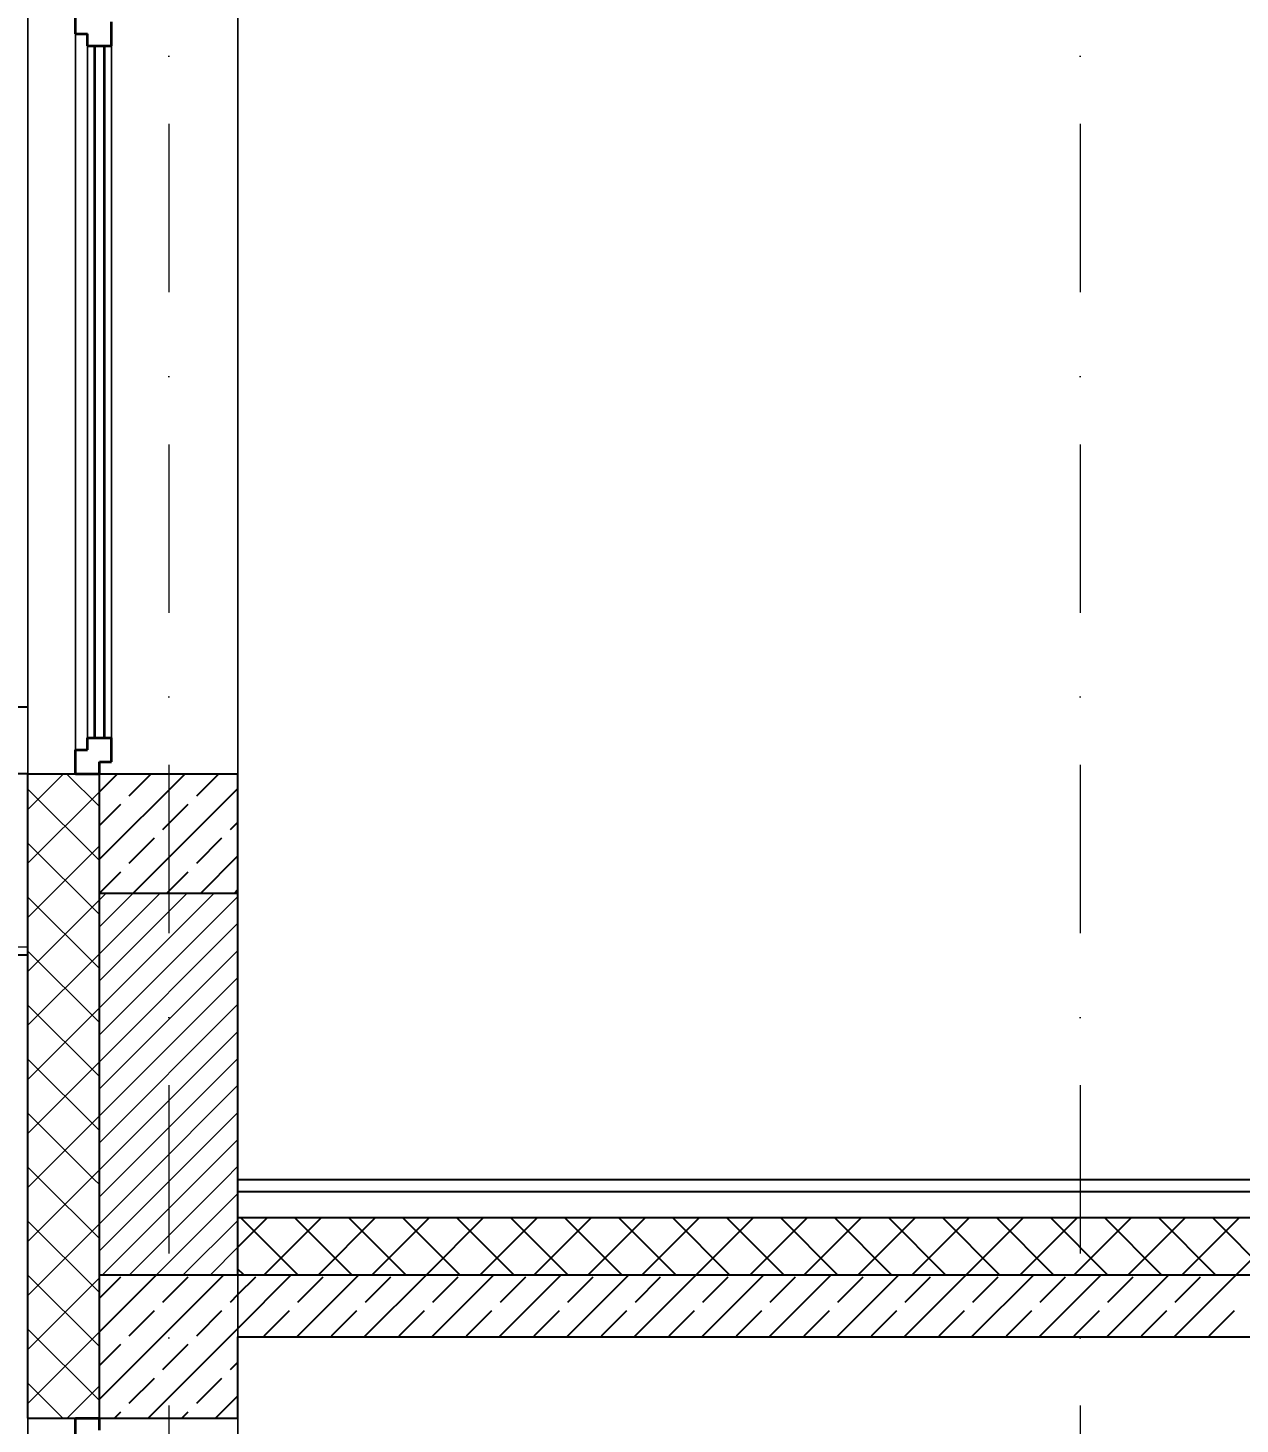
# Model space of a CAD drawing. Header units: millimetres. Extents: x 4647 to 73915, y -13612 to -8141.
# Drawn here: x 22113.1 to 22367.1, y -10819.8 to -10527.3 of the extents above; entities that cross this region are included whole.
import ezdxf
from ezdxf.enums import TextEntityAlignment as Align

# ---------------------------------------------------------------- set-up
doc = ezdxf.new("R2010")
doc.units = ezdxf.units.MM
doc.linetypes.add('Kropki i Kreski', pattern=[67.027776, 35.277777, -17.638888, 0, -14.111111])
doc.layers.add('a_wymiary', color=250, linetype='Continuous', lineweight=9)
doc.layers.add('Konstrukcja - Siatka mod_Nr_Pióra__1', color=7, linetype='Continuous', lineweight=5)
for name, color, linetype in [('Konstrukcja - Dach', 7, 'Continuous'), ('Konstrukcja - Siatka mod', 7, 'Continuous'), ('Konstrukcja - wieńce', 7, 'Continuous'), ('Konstrukcja - Ściany zew', 7, 'Continuous'), ('Okna ArchiCADa', 7, 'Continuous'), ('WIDOK', 7, 'Continuous')]:
    doc.layers.add(name, color=color, linetype=linetype)
doc.layers.add('Konstrukcja - Siatka mod_Nr_Pióra__4', color=7, linetype='Continuous', lineweight=5, true_color=0x029e21)
doc.styles.add('GENERATED_STYLE_1', font='arialbd.ttf')
doc.styles.get("Standard").update_dxf_attribs({"font": 'arial.ttf'})
doc.dimstyles.new('1-100', dxfattribs={"dimtxt": 13, "dimasz": 15, "dimexe": 10, "dimexo": 20, "dimgap": 5, "dimtad": 1, "dimdec": 1, "dimrnd": 0.5, "dimtxsty": 'Standard', "dimblk": 'ARCHTICK', "dimcen": 0.09, "dimdle": 10, "dimadec": 0, "dimazin": 0, "dimtfac": 1, "dimtdec": 1, "dimtofl": 0, "dimtmove": 0, "dimatfit": 3, "dimfxl": 10, "dimfxlon": 1, "dimtolj": 1, "dimtzin": 0, "dimarcsym": 0})

# ---------------------------------------------------------------- blocks, each defined once
blk = doc.blocks.new('Standardowy znacznik siatki_3')
at = {"layer": 'Konstrukcja - Siatka mod_Nr_Pióra__4', "linetype": 'Kropki i Kreski'}
blk.add_line((1, 0), (1660.6, 0), dxfattribs=at)
at = {"layer": 'Konstrukcja - Siatka mod_Nr_Pióra__1', "style": 'GENERATED_STYLE_1'}
blk.add_attdef('AC_MarkerText_1', text='', height=18, rotation=90, dxfattribs=at).set_placement((-6.71, -6.83), align=Align.BOTTOM_LEFT)
blk = doc.blocks.new('Standardowy znacznik siatki_8')
at = {"layer": 'Konstrukcja - Siatka mod_Nr_Pióra__4', "linetype": 'Kropki i Kreski'}
blk.add_line((1, 0), (1660.6, 0), dxfattribs=at)
at = {"layer": 'Konstrukcja - Siatka mod_Nr_Pióra__1', "style": 'GENERATED_STYLE_1'}
blk.add_attdef('AC_MarkerText_1', text='', height=18, rotation=90, dxfattribs=at).set_placement((-6.71, -6.83), align=Align.BOTTOM_LEFT)
blk = doc.blocks.new('_ArchTick')
at = {"color": 0, "linetype": 'ByBlock', "const_width": 0.15}
blk.add_lwpolyline([(-0.5, -0.5), (0.5, 0.5)], dxfattribs=at)
blk = doc.blocks.new('*D861')
at = {"layer": 'a_wymiary', "color": 0, "lineweight": -2, "transparency": 16777216}
for p, q in [((21962.35, -10798.57), (21962.35, -10371.16)), ((21982.35, -10381.16), (21952.35, -10381.16)), ((21982.35, -10788.57), (21952.35, -10788.57))]:
    blk.add_line(p, q, dxfattribs=at)
at = {"layer": 'DEFPOINTS', "color": 0, "transparency": 16777216}
for p in [(21962.35, -10381.16), (22157.14, -10381.16), (22157.14, -10788.57)]:
    blk.add_point(p, dxfattribs=at)
at = {"layer": 'a_wymiary', "color": 0, "lineweight": -2, "transparency": 16777216, "xscale": 15, "yscale": 15, "zscale": 15}
for p, rotation in [((21962.35, -10381.16), 90), ((21962.35, -10788.57), 270)]:
    blk.add_blockref('_ArchTick', p, dxfattribs=dict(at, rotation=rotation))
at = {"layer": 'a_wymiary', "color": 0, "transparency": 16777216, "insert": (21949.54, -10584.86), "char_height": 13, "attachment_point": 5, "rotation": 90}
blk.add_mtext('\\A1;407,5', dxfattribs=at)

msp = doc.modelspace()

# ---------------------------------------------------------------- linework, layer by layer
at = {"layer": 'a_wymiary'}
for p, q in [((22113.14, -10669.57), (22113.14, -10468.57)), ((22157.14, -10498.57), (22157.14, -10768.57)), ((22113.14, -10523.57), (22113.14, -10683.57)), ((22123.14, -10528.57), (22123.14, -10523.57)), ((22157.14, -10683.57), (22157.14, -10523.57)), ((22130.64, -10526.07), (22130.64, -10531.07)), ((22125.64, -10528.57), (22123.14, -10528.57)), ((22123.14, -10528.57), (22123.14, -10678.57)), ((22123.14, -10683.57), (22123.14, -10528.57)), ((22125.64, -10678.57), (22125.64, -10528.57)), ((22130.64, -10531.07), (22125.64, -10531.07)), ((22125.64, -10531.07), (22125.64, -10676.07)), ((22130.64, -10676.07), (22130.64, -10531.07)), ((22130.64, -10531.07), (22130.64, -10676.07)), ((22113.14, -10669.57), (22089.14, -10669.57)), ((22089.14, -10669.57), (22113.14, -10669.57)), ((22113.14, -10683.57), (22113.14, -10669.57)), ((22125.64, -10676.07), (22130.64, -10676.07)), ((22130.64, -10676.07), (22130.64, -10681.07)), ((22123.14, -10678.57), (22125.64, -10678.57)), ((22130.64, -10681.07), (22128.14, -10681.07)), ((22128.14, -10681.07), (22128.14, -10683.57)), ((22089.14, -10683.57), (22113.14, -10683.57)), ((22113.14, -10683.57), (22089.14, -10683.57)), ((22113.14, -10683.57), (22123.14, -10683.57)), ((22113.14, -10719.84), (22113.14, -10683.57)), ((22157.14, -10683.57), (22128.14, -10683.57)), ((22128.14, -10683.57), (22128.14, -10708.57)), ((22128.14, -10683.57), (22157.14, -10683.57)), ((22157.14, -10708.57), (22157.14, -10683.57)), ((22157.14, -10683.57), (22157.14, -10708.57)), ((22157.14, -10708.57), (22157.14, -10683.57)), ((22157.14, -10683.57), (22157.14, -10683.57)), ((22128.14, -10708.57), (22157.14, -10708.57)), ((22157.14, -10708.57), (22157.14, -10768.57)), ((22157.14, -10768.57), (22157.14, -10708.57)), ((22157.14, -10708.57), (22157.14, -10708.57)), ((22089.14, -10719.84), (22113.14, -10719.84)), ((22157.14, -10768.57), (22617.14, -10768.57)), ((22157.14, -10788.57), (22128.14, -10788.57)), ((22128.14, -10788.57), (22128.14, -10818.57)), ((22157.14, -10818.57), (22157.14, -10788.57)), ((22157.14, -10788.57), (22157.14, -10801.57)), ((22157.14, -10801.57), (22157.14, -10788.57)), ((22157.14, -10788.57), (22157.14, -10788.57)), ((22157.14, -10801.57), (22157.14, -11073.57)), ((22617.14, -10801.57), (22157.14, -10801.57)), ((22123.14, -10818.57), (22113.14, -10818.57)), ((22113.14, -10818.57), (22113.14, -10978.57)), ((22123.14, -10823.57), (22123.14, -10818.57)), ((22128.14, -10818.57), (22157.14, -10818.57)), ((22157.14, -10818.57), (22128.14, -10818.57)), ((22128.14, -10818.57), (22128.14, -10821.07)), ((22157.14, -10978.57), (22157.14, -10818.57))]:
    msp.add_line(p, q, dxfattribs=at)
at = {"layer": 'Konstrukcja - Dach', "color": 161, "lineweight": 25}
for p, q in [((22089.14, -10669.57), (22113.14, -10669.57)), ((22113.14, -10683.57), (22089.14, -10683.57)), ((22113.14, -10721.59), (22089.14, -10721.59))]:
    msp.add_line(p, q, dxfattribs=at)
at = {"layer": 'Konstrukcja - wieńce'}
for p, q in [((22128.14, -10683.57), (22157.14, -10683.57)), ((22128.14, -10708.57), (22128.14, -10683.57)), ((22157.14, -10708.57), (22157.14, -10683.57)), ((22128.14, -10708.57), (22157.14, -10708.57)), ((22128.14, -10788.57), (22157.14, -10788.57)), ((22128.14, -10818.57), (22128.14, -10788.57)), ((22157.14, -10818.57), (22157.14, -10801.57)), ((22128.14, -10818.57), (22157.14, -10818.57))]:
    msp.add_line(p, q, dxfattribs=at)
at = {"layer": 'Konstrukcja - wieńce', "linetype": 'Continuous'}
for p, q in [((22128.14, -10687.34), (22131.92, -10683.57)), ((22128.14, -10701.49), (22146.06, -10683.57)), ((22134.36, -10688.2), (22138.99, -10683.57)), ((22148.51, -10688.2), (22153.13, -10683.57)), ((22135.2, -10708.57), (22157.14, -10686.63)), ((22128.14, -10694.42), (22132.6, -10689.96)), ((22141.43, -10695.27), (22146.74, -10689.96)), ((22155.58, -10695.27), (22157.14, -10693.7)), ((22134.36, -10702.34), (22139.67, -10697.03)), ((22148.51, -10702.34), (22153.81, -10697.03)), ((22149.35, -10708.57), (22157.14, -10700.77)), ((22128.14, -10708.56), (22132.6, -10704.11)), ((22142.27, -10708.57), (22146.74, -10704.11)), ((22156.42, -10708.57), (22157.14, -10707.84)), ((22128.14, -10800.48), (22140.06, -10788.57)), ((22128.14, -10814.62), (22154.2, -10788.57)), ((22128.14, -10793.41), (22132.6, -10788.96)), ((22141.43, -10794.26), (22146.74, -10788.96)), ((22155.58, -10794.26), (22157.14, -10792.69)), ((22134.36, -10801.33), (22139.67, -10796.03)), ((22148.51, -10801.33), (22153.81, -10796.03)), ((22138.34, -10818.57), (22157.14, -10799.77)), ((22128.14, -10807.55), (22132.6, -10803.1)), ((22141.43, -10808.4), (22146.74, -10803.1)), ((22155.58, -10808.4), (22157.14, -10806.84)), ((22134.36, -10815.47), (22139.67, -10810.17)), ((22148.51, -10815.47), (22153.81, -10810.17)), ((22152.48, -10818.57), (22157.14, -10813.91)), ((22131.27, -10818.57), (22132.6, -10817.24)), ((22145.41, -10818.57), (22146.74, -10817.24))]:
    msp.add_line(p, q, dxfattribs=at)
at = {"layer": 'Konstrukcja - Ściany zew'}
for p, q in [((22113.14, -10683.57), (22128.14, -10683.57)), ((22113.14, -10768.57), (22113.14, -10683.57)), ((22128.14, -10768.57), (22128.14, -10683.57)), ((22128.14, -10708.57), (22128.14, -10683.57)), ((22128.14, -10708.57), (22128.14, -10683.57)), ((22128.14, -10708.57), (22157.14, -10708.57)), ((22128.14, -10768.57), (22128.14, -10708.57)), ((22157.14, -10768.57), (22157.14, -10708.57)), ((22113.14, -10818.57), (22113.14, -10768.57)), ((22128.14, -10818.57), (22128.14, -10768.57)), ((22128.14, -10788.57), (22128.14, -10768.57)), ((22157.14, -10788.57), (22157.14, -10768.57)), ((22128.14, -10798.26), (22128.14, -10788.57)), ((22128.14, -10788.57), (22157.14, -10788.57)), ((22128.14, -10798.26), (22128.14, -10788.57)), ((22128.14, -10799.75), (22128.14, -10798.26)), ((22128.14, -10799.75), (22128.14, -10798.26)), ((22128.14, -10818.57), (22128.14, -10799.75)), ((22128.14, -10818.57), (22128.14, -10799.75)), ((22113.14, -10818.57), (22128.14, -10818.57))]:
    msp.add_line(p, q, dxfattribs=at)
at = {"layer": 'Konstrukcja - Ściany zew', "color": 251, "linetype": 'Continuous', "lineweight": 15}
for p, q in [((22113.14, -10691.03), (22120.61, -10683.57)), ((22128.14, -10690.46), (22121.25, -10683.57)), ((22128.14, -10701.78), (22113.14, -10686.78)), ((22113.14, -10702.34), (22128.14, -10687.34)), ((22128.14, -10687.34), (22128.14, -10687.34)), ((22128.14, -10693), (22128.14, -10693)), ((22128.14, -10713.09), (22113.14, -10698.09)), ((22113.14, -10713.66), (22128.14, -10698.66)), ((22128.14, -10698.66), (22128.14, -10698.66)), ((22128.14, -10704.31), (22128.14, -10704.31)), ((22128.14, -10724.4), (22113.14, -10709.4)), ((22113.14, -10724.97), (22128.14, -10709.97)), ((22128.14, -10709.97), (22129.55, -10708.57)), ((22128.14, -10715.63), (22135.2, -10708.57)), ((22128.14, -10721.28), (22140.86, -10708.57)), ((22128.14, -10726.94), (22146.52, -10708.57)), ((22128.14, -10732.6), (22152.17, -10708.57)), ((22128.14, -10738.26), (22157.14, -10709.26)), ((22128.14, -10743.91), (22157.14, -10714.91)), ((22128.14, -10735.72), (22113.14, -10720.72)), ((22113.14, -10736.28), (22128.14, -10721.28)), ((22128.14, -10749.57), (22157.14, -10720.57)), ((22128.14, -10755.23), (22157.14, -10726.23)), ((22128.14, -10747.03), (22113.14, -10732.03)), ((22113.14, -10747.6), (22128.14, -10732.6)), ((22128.14, -10760.88), (22157.14, -10731.88)), ((22128.14, -10766.54), (22157.14, -10737.54)), ((22128.14, -10758.34), (22113.14, -10743.34)), ((22131.77, -10768.57), (22157.14, -10743.2)), ((22113.14, -10758.91), (22128.14, -10743.91)), ((22137.43, -10768.57), (22157.14, -10748.85)), ((22127.06, -10768.57), (22113.14, -10754.66)), ((22143.09, -10768.57), (22157.14, -10754.51)), ((22114.8, -10768.57), (22128.14, -10755.23)), ((22148.74, -10768.57), (22157.14, -10760.17)), ((22115.74, -10768.57), (22113.14, -10765.97)), ((22126.12, -10768.57), (22128.14, -10766.54)), ((22154.4, -10768.57), (22157.14, -10765.82)), ((22113.14, -10770.23), (22114.8, -10768.57)), ((22113.14, -10781.54), (22126.12, -10768.57)), ((22128.14, -10780.97), (22115.74, -10768.57)), ((22128.14, -10769.66), (22127.06, -10768.57)), ((22128.14, -10772.2), (22131.77, -10768.57)), ((22128.14, -10777.85), (22137.43, -10768.57)), ((22128.14, -10783.51), (22143.09, -10768.57)), ((22128.74, -10788.57), (22148.74, -10768.57)), ((22134.4, -10788.57), (22154.4, -10768.57)), ((22140.06, -10788.57), (22157.14, -10771.48)), ((22128.14, -10792.28), (22113.14, -10777.28)), ((22113.14, -10792.85), (22128.14, -10777.85)), ((22145.71, -10788.57), (22157.14, -10777.14)), ((22151.37, -10788.57), (22157.14, -10782.79)), ((22128.14, -10803.6), (22113.14, -10788.6)), ((22113.14, -10804.17), (22128.14, -10789.17)), ((22128.14, -10789.17), (22128.14, -10789.17)), ((22157.03, -10788.57), (22157.14, -10788.45)), ((22128.14, -10794.82), (22128.14, -10794.82)), ((22128.14, -10814.91), (22113.14, -10799.91)), ((22113.14, -10815.48), (22128.14, -10800.48)), ((22128.14, -10800.48), (22128.14, -10800.48)), ((22128.14, -10806.14), (22128.14, -10806.14)), ((22120.49, -10818.57), (22113.14, -10811.23)), ((22121.37, -10818.57), (22128.14, -10811.79)), ((22128.14, -10811.79), (22128.14, -10811.79)), ((22128.14, -10817.45), (22128.14, -10817.45))]:
    msp.add_line(p, q, dxfattribs=at)
at = {"layer": 'Konstrukcja - Ściany zew', "color": 251, "lineweight": 15}
msp.add_line((22157.14, -10978.57), (22157.14, -10818.57), dxfattribs=at)
at = {"layer": 'Okna ArchiCADa', "color": 251, "lineweight": 15}
for p, q in [((22113.14, -10683.57), (22113.14, -10523.57)), ((22157.14, -10683.57), (22157.14, -10523.57)), ((22113.14, -10978.57), (22113.14, -10818.57))]:
    msp.add_line(p, q, dxfattribs=at)
at = {"layer": 'Okna ArchiCADa', "color": 171, "lineweight": 35}
for p, q in [((22123.14, -10528.57), (22123.14, -10523.57)), ((22130.64, -10531.07), (22130.64, -10526.07)), ((22123.14, -10528.57), (22125.64, -10528.57)), ((22125.64, -10531.07), (22125.64, -10528.57)), ((22125.64, -10531.07), (22130.64, -10531.07)), ((22127.14, -10676.07), (22127.14, -10531.07)), ((22129.14, -10531.07), (22129.14, -10676.07)), ((22125.64, -10676.07), (22130.64, -10676.07)), ((22125.64, -10678.57), (22125.64, -10676.07)), ((22130.64, -10681.07), (22130.64, -10676.07)), ((22123.14, -10678.57), (22125.64, -10678.57)), ((22123.14, -10683.57), (22123.14, -10678.57)), ((22128.14, -10683.57), (22128.14, -10681.07)), ((22128.14, -10681.07), (22130.64, -10681.07)), ((22123.14, -10683.57), (22128.14, -10683.57)), ((22123.14, -10818.57), (22128.14, -10818.57)), ((22123.14, -10823.57), (22123.14, -10818.57)), ((22128.14, -10821.07), (22128.14, -10818.57))]:
    msp.add_line(p, q, dxfattribs=at)
at = {"layer": 'Okna ArchiCADa', "color": 30, "lineweight": 18}
for p, q in [((22123.14, -10528.57), (22123.14, -10678.57)), ((22125.64, -10531.07), (22125.64, -10676.07)), ((22127.14, -10676.07), (22127.14, -10531.07)), ((22129.14, -10531.07), (22129.14, -10676.07)), ((22130.64, -10531.07), (22130.64, -10676.07))]:
    msp.add_line(p, q, dxfattribs=at)
at = {"layer": 'WIDOK'}
for p, q in [((22157.14, -10768.57), (22617.14, -10768.57)), ((22157.14, -10771.07), (22157.14, -10768.57)), ((22157.14, -10776.57), (22157.14, -10771.07)), ((22157.14, -10771.07), (22617.14, -10771.07)), ((22157.14, -10771.07), (22617.14, -10771.07)), ((22157.14, -10776.57), (22617.14, -10776.57)), ((22157.14, -10788.57), (22157.14, -10776.57)), ((22157.14, -10776.57), (22617.14, -10776.57)), ((22157.14, -10788.57), (22617.14, -10788.57)), ((22157.14, -10788.57), (22617.14, -10788.57)), ((22157.14, -10801.57), (22617.14, -10801.57))]:
    msp.add_line(p, q, dxfattribs=at)
at = {"layer": 'WIDOK', "linetype": 'Continuous'}
for p, q in [((22157.14, -10782.79), (22163.37, -10776.57)), ((22169.68, -10788.57), (22157.68, -10776.57)), ((22162.68, -10788.57), (22174.68, -10776.57)), ((22181, -10788.57), (22169, -10776.57)), ((22174, -10788.57), (22186, -10776.57)), ((22192.31, -10788.57), (22180.31, -10776.57)), ((22185.31, -10788.57), (22197.31, -10776.57)), ((22203.62, -10788.57), (22191.62, -10776.57)), ((22196.63, -10788.57), (22208.63, -10776.57)), ((22214.94, -10788.57), (22202.94, -10776.57)), ((22207.94, -10788.57), (22219.94, -10776.57)), ((22226.25, -10788.57), (22214.25, -10776.57)), ((22219.25, -10788.57), (22231.25, -10776.57)), ((22237.57, -10788.57), (22225.57, -10776.57)), ((22230.57, -10788.57), (22242.57, -10776.57)), ((22248.88, -10788.57), (22236.88, -10776.57)), ((22241.88, -10788.57), (22253.88, -10776.57)), ((22260.19, -10788.57), (22248.19, -10776.57)), ((22253.19, -10788.57), (22265.19, -10776.57)), ((22271.51, -10788.57), (22259.51, -10776.57)), ((22264.51, -10788.57), (22276.51, -10776.57)), ((22282.82, -10788.57), (22270.82, -10776.57)), ((22275.82, -10788.57), (22287.82, -10776.57)), ((22294.13, -10788.57), (22282.13, -10776.57)), ((22287.13, -10788.57), (22299.13, -10776.57)), ((22305.45, -10788.57), (22293.45, -10776.57)), ((22298.45, -10788.57), (22310.45, -10776.57)), ((22316.76, -10788.57), (22304.76, -10776.57)), ((22309.76, -10788.57), (22321.76, -10776.57)), ((22328.08, -10788.57), (22316.08, -10776.57)), ((22321.08, -10788.57), (22333.08, -10776.57)), ((22339.39, -10788.57), (22327.39, -10776.57)), ((22332.39, -10788.57), (22344.39, -10776.57)), ((22350.7, -10788.57), (22338.7, -10776.57)), ((22343.7, -10788.57), (22355.7, -10776.57)), ((22362.02, -10788.57), (22350.02, -10776.57)), ((22355.02, -10788.57), (22367.02, -10776.57)), ((22373.33, -10788.57), (22361.33, -10776.57)), ((22366.33, -10788.57), (22378.33, -10776.57)), ((22158.37, -10788.57), (22157.14, -10787.34)), ((22157.14, -10799.77), (22168.34, -10788.57)), ((22157.14, -10792.69), (22160.88, -10788.96)), ((22169.48, -10801.57), (22182.48, -10788.57)), ((22169.72, -10794.26), (22175.02, -10788.96)), ((22183.63, -10801.57), (22196.63, -10788.57)), ((22183.86, -10794.26), (22189.16, -10788.96)), ((22197.77, -10801.57), (22210.77, -10788.57)), ((22198, -10794.26), (22203.31, -10788.96)), ((22211.91, -10801.57), (22224.91, -10788.57)), ((22212.15, -10794.26), (22217.45, -10788.96)), ((22226.05, -10801.57), (22239.05, -10788.57)), ((22226.29, -10794.26), (22231.59, -10788.96)), ((22240.19, -10801.57), (22253.19, -10788.57)), ((22240.43, -10794.26), (22245.73, -10788.96)), ((22254.34, -10801.57), (22267.34, -10788.57)), ((22254.57, -10794.26), (22259.88, -10788.96)), ((22268.48, -10801.57), (22281.48, -10788.57)), ((22268.71, -10794.26), (22274.02, -10788.96)), ((22282.62, -10801.57), (22295.62, -10788.57)), ((22282.86, -10794.26), (22288.16, -10788.96)), ((22296.76, -10801.57), (22309.76, -10788.57)), ((22297, -10794.26), (22302.3, -10788.96)), ((22310.9, -10801.57), (22323.9, -10788.57)), ((22311.14, -10794.26), (22316.44, -10788.96)), ((22325.05, -10801.57), (22338.05, -10788.57)), ((22325.28, -10794.26), (22330.59, -10788.96)), ((22339.19, -10801.57), (22352.19, -10788.57)), ((22339.42, -10794.26), (22344.73, -10788.96)), ((22353.33, -10801.57), (22366.33, -10788.57)), ((22353.57, -10794.26), (22358.87, -10788.96)), ((22162.65, -10801.33), (22167.95, -10796.03)), ((22176.79, -10801.33), (22182.09, -10796.03)), ((22190.93, -10801.33), (22196.24, -10796.03)), ((22205.07, -10801.33), (22210.38, -10796.03)), ((22219.22, -10801.33), (22224.52, -10796.03)), ((22233.36, -10801.33), (22238.66, -10796.03)), ((22247.5, -10801.33), (22252.8, -10796.03)), ((22261.64, -10801.33), (22266.95, -10796.03)), ((22275.79, -10801.33), (22281.09, -10796.03)), ((22289.93, -10801.33), (22295.23, -10796.03)), ((22304.07, -10801.33), (22309.37, -10796.03)), ((22318.21, -10801.33), (22323.51, -10796.03)), ((22332.35, -10801.33), (22337.66, -10796.03)), ((22346.5, -10801.33), (22351.8, -10796.03)), ((22360.64, -10801.33), (22365.94, -10796.03))]:
    msp.add_line(p, q, dxfattribs=at)

# ---------------------------------------------------------------- block references
at = {"layer": 'Konstrukcja - Siatka mod', "linetype": 'Continuous', "rotation": 270}
for name, p in [('Standardowy znacznik siatki_3', (22142.64, -10009.41)), ('Standardowy znacznik siatki_8', (22333.64, -10009.41))]:
    msp.add_blockref(name, p, dxfattribs=at)

# ---------------------------------------------------------------- dimensions: what is measured, and where the dimension line sits
at = {"layer": 'a_wymiary'}
dim = msp.add_linear_dim(base=(21962.35, -10381.16), p1=(22157.14, -10788.57), p2=(22157.14, -10381.16), angle=90, dimstyle='1-100', override={"dimfxl": 20}, dxfattribs=at)
dim.commit()
dim.dimension.update_dxf_attribs({"geometry": '*D861', "text_midpoint": (21949.54, -10584.86)})

doc.saveas('drawing.dxf')
